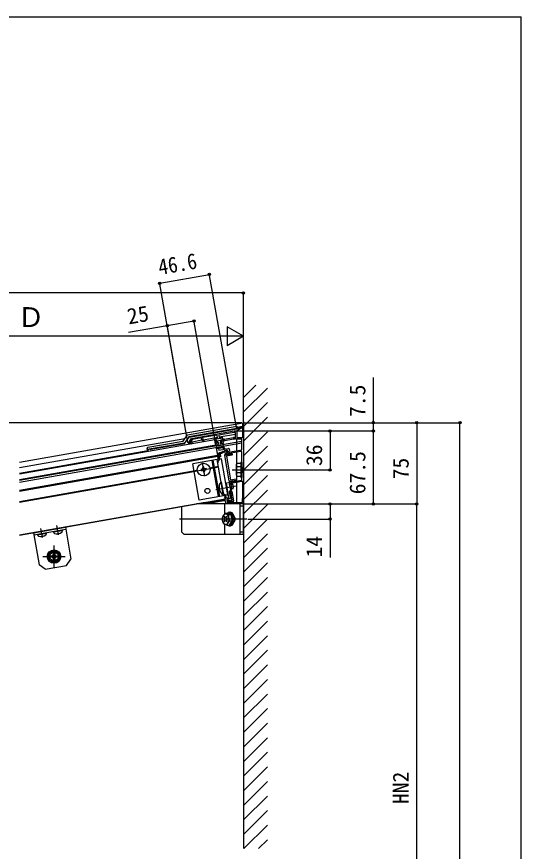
# Model space of a CAD drawing. Units: millimetres, scale not verified. Extents: x -875 to 875, y -1304 to 1297.
# Drawn here: x 409 to 875, y 474 to 1246 of the extents above; entities that cross this region are included whole.
import ezdxf
from ezdxf.enums import TextEntityAlignment as Align

# ---------------------------------------------------------------- set-up
doc = ezdxf.new("R2010")
doc.units = ezdxf.units.MM
doc.header["$LTSCALE"] = 8
for name, color, linetype in [('0-2_YKK_11', 7, 'Continuous'), ('0-3_YKK_12', 2, 'Continuous'), ('0-4_YKK_13', 4, 'Continuous'), ('0-5_YKK_D', 6, 'Continuous'), ('0-6_YKK_ZWAK', 7, 'Continuous'), ('0-7_YSS_K', 3, 'Continuous')]:
    doc.layers.add(name, color=color, linetype=linetype)
doc.styles.add('ＭＳ ゴシック', font='')
doc.styles.get('ＭＳ ゴシック').set_extended_font_data('MS Gothic')

msp = doc.modelspace()

# ---------------------------------------------------------------- linework, layer by layer
at = {"layer": '0-2_YKK_11'}
for points in [[(580.755, 854.909), (581.984, 854.048), (581.41, 853.229), (579.842, 854.327), (579.46, 856.494), (570.998, 855.001), (568.115, 850.885), (567.296, 851.458), (570.416, 855.914)], [(570.416, 855.914), (609.776, 862.855), (612.376, 862.855), (612.376, 856.855), (618.376, 856.855), (618.376, 842.193), (618.376, 816.341), (605.227, 814.023), (606.268, 808.114), (605.214, 806.608), (606.308, 800.404), (602.861, 799.796), (603.433, 796.555), (617.376, 796.555), (617.376, 800.355), (618.376, 800.355), (618.376, 795.355), (602.426, 795.355), (601.914, 798.255), (600.455, 798.255), (584.144, 795.378), (583.918, 796.659), (600.341, 799.555), (601.685, 799.555), (601.31, 801.679), (601.821, 802.409), (602.213, 802.322), (602.456, 800.943), (604.918, 801.377), (603.365, 810.183), (603.451, 810.384), (603.356, 810.926), (603.206, 811.085), (602.556, 814.77), (616.876, 817.295), (616.876, 826.396), (616.996, 826.58), (616.996, 827.129), (616.876, 827.313), (616.876, 842.944)], [(615.702, 843.929), (601.905, 841.496), (601.512, 843.728), (598.015, 842.097), (596.761, 841.876), (597.3, 838.823), (595.822, 838.562), (596.031, 837.381), (595.046, 837.207), (594.664, 839.374), (596.141, 839.634), (595.69, 842.195), (596.456, 842.837), (597.712, 843.059), (600.863, 844.528), (602.34, 844.789), (602.682, 842.852), (616.876, 845.355), (616.876, 855.355), (610.876, 855.355), (610.876, 861.355), (609.907, 861.355), (595.55, 858.823), (595.932, 856.656), (598.64, 857.134), (599.682, 851.225), (597.466, 850.834), (597.293, 851.819), (598.524, 852.036), (597.829, 855.975), (592.905, 855.107), (593.426, 852.153), (594.657, 852.37), (594.831, 851.385), (592.615, 850.994), (591.747, 855.918), (594.455, 856.396), (593.986, 859.055), (580.445, 856.667), (580.755, 854.909)]]:
    msp.add_lwpolyline(points, dxfattribs=at)
msp.add_arc((615.876, 842.944), 1, 360, 99.99998, dxfattribs=at)
at = {"layer": '0-3_YKK_12'}
for p, q in [((411.408, 833.98), (617.875, 870.386)), ((617.876, 866.203), (617.876, 870.38)), ((411.408, 828.909), (564.336, 855.874)), ((591.973, 854.637), (411.408, 822.799)), ((592.841, 849.713), (411.408, 817.722)), ((591.973, 854.637), (592.962, 849.024)), ((411.408, 823.921), (529.984, 844.829)), ((593.275, 847.252), (595.15, 836.616)), ((411.408, 807.06), (594.664, 839.373)), ((582.688, 820.913), (580.5, 833.322)), ((575.739, 826.389), (411.408, 797.413)), ((575.843, 825.798), (411.408, 796.804)), ((575.389, 826.024), (587.798, 828.212)), ((595.329, 829.843), (587.345, 828.435)), ((595.433, 829.252), (587.449, 827.845)), ((607.876, 826.855), (626.446, 826.855)), ((592.935, 808.815), (611.647, 812.115)), ((601.054, 803.133), (601.61, 799.98)), ((411.408, 766.443), (601.61, 799.98)), ((582.917, 796.684), (411.408, 766.443)), ((621.386, 781.352), (559.344, 781.352)), ((432.704, 764.207), (431.211, 772.676)), ((447.476, 766.811), (445.983, 775.281)), ((443.407, 736.449), (443.407, 756.949)), ((433.157, 746.699), (453.657, 746.699))]:
    msp.add_line(p, q, dxfattribs=at)
at = {"layer": '0-4_YKK_13'}
for p, q in [((566.708, 859.262), (612.376, 867.314)), ((617.376, 866.165), (567.871, 857.436)), ((568.06, 857.14), (617.376, 865.836)), ((612.076, 862.855), (618.376, 866.492)), ((612.376, 867.314), (612.376, 866.299)), ((612.376, 866.299), (617.376, 867.181)), ((617.376, 867.181), (617.376, 866.165)), ((617.376, 866.165), (617.376, 865.836)), ((617.376, 865.836), (617.376, 856.855)), ((562.652, 853.47), (566.708, 859.262)), ((567.871, 857.436), (563.815, 851.644)), ((564.004, 851.348), (568.06, 857.14)), ((567.871, 857.436), (568.06, 857.14)), ((594.4, 856.708), (581.424, 854.42)), ((610.876, 859.613), (595.877, 856.968)), ((600.674, 855.275), (609.141, 856.768)), ((609.635, 856.855), (609.141, 856.768)), ((609.374, 856.606), (609.866, 856.693)), ((609.565, 855.523), (609.374, 856.606)), ((609.875, 856.644), (609.866, 856.693)), ((616.566, 853.186), (411.408, 817.011)), ((616.879, 851.413), (411.408, 815.183)), ((563.815, 851.644), (529.507, 845.594)), ((530.143, 847.737), (562.652, 853.47)), ((532.837, 845.852), (564.004, 851.348)), ((563.815, 851.644), (564.004, 851.348)), ((570.968, 852.576), (569.65, 850.695)), ((580.055, 854.178), (570.968, 852.576)), ((593.019, 848.732), (593.019, 849.798)), ((593.267, 850.094), (594.955, 850.392)), ((593.6, 852.894), (593.669, 852.5)), ((599.178, 849.816), (593.744, 848.858)), ((597.586, 853.902), (593.843, 853.242)), ((594.608, 852.361), (594.017, 852.257)), ((594.955, 852.118), (595.199, 850.739)), ((596.925, 852.465), (597.168, 851.086)), ((597.168, 852.813), (597.759, 852.917)), ((599.204, 851.141), (597.516, 850.843)), ((597.933, 853.658), (598.003, 853.264)), ((599.479, 849.691), (599.46, 849.714)), ((599.902, 849.946), (599.538, 850.948)), ((600.018, 854.957), (600.511, 855.043)), ((600.018, 854.957), (600.027, 854.907)), ((600.674, 855.275), (600.18, 855.188)), ((600.201, 853.923), (600.209, 853.873)), ((600.702, 853.96), (600.209, 853.873)), ((600.441, 853.711), (600.934, 853.798)), ((600.702, 853.96), (600.511, 855.043)), ((609.402, 855.291), (600.934, 853.798)), ((609.402, 855.291), (609.895, 855.378)), ((610.057, 855.61), (609.565, 855.523)), ((610.057, 855.61), (610.049, 855.659)), ((612.376, 844.561), (612.376, 855.355)), ((616.879, 851.413), (616.566, 853.186)), ((529.507, 845.594), (529.333, 846.581)), ((529.507, 845.594), (529.897, 845.322)), ((532.839, 845.84), (529.897, 845.322)), ((529.897, 845.322), (530.177, 843.735)), ((533.119, 844.253), (532.837, 845.852)), ((593.275, 847.252), (599.732, 848.391)), ((593.275, 847.252), (594.404, 840.851)), ((599.357, 847.309), (593.448, 846.267)), ((593.504, 848.638), (593.514, 848.665)), ((595.418, 846.615), (595.679, 845.137)), ((595.679, 845.137), (604.542, 846.7)), ((595.69, 842.195), (595.915, 840.914)), ((596.095, 842.774), (597.572, 843.034)), ((597.572, 843.034), (600.724, 844.504)), ((599.357, 847.309), (599.618, 845.832)), ((601.587, 846.179), (599.732, 848.391)), ((603.721, 845.032), (600.724, 844.504)), ((602.368, 841.053), (601.186, 840.845)), ((601.273, 840.353), (607.576, 841.464)), ((605.323, 841.574), (603.353, 841.227)), ((603.586, 843.485), (603.721, 845.032)), ((604.57, 843.659), (603.586, 843.485)), ((605.121, 846.295), (605.381, 844.817)), ((607.489, 841.956), (606.307, 841.748)), ((607.489, 841.956), (607.576, 841.464)), ((607.924, 841.22), (607.837, 841.713)), ((607.924, 841.22), (607.993, 840.827)), ((411.408, 808.075), (594.491, 840.357)), ((589.241, 835.574), (595.145, 802.091)), ((590.226, 835.748), (596.13, 802.264)), ((600.069, 802.959), (594.165, 836.442)), ((595.672, 840.567), (594.983, 840.445)), ((604.009, 803.654), (598.105, 837.137)), ((600.943, 840.498), (601.03, 840.004)), ((605.163, 816.567), (601.03, 840.004)), ((601.273, 840.353), (601.186, 840.845)), ((607.75, 840.479), (602.629, 839.576)), ((602.629, 839.576), (606.518, 817.517)), ((615.876, 833.855), (615.876, 819.855)), ((615.876, 833.855), (616.876, 833.855)), ((616.876, 833.855), (616.876, 819.855)), ((577.419, 798.965), (571.515, 832.449)), ((583.158, 826.886), (584.142, 827.059)), ((611.876, 831.855), (612.309, 832.605)), ((611.876, 821.855), (611.876, 831.855)), ((615.876, 832.605), (612.307, 832.605)), ((615.876, 829.741), (612.323, 829.741)), ((615.876, 832.605), (615.876, 821.105)), ((616.876, 829.455), (617.376, 829.455)), ((617.376, 829.455), (617.376, 824.255)), ((606.518, 817.517), (611.639, 818.419)), ((611.876, 821.855), (612.309, 821.105)), ((611.987, 818.176), (612.056, 817.783)), ((612.307, 821.105), (615.876, 821.105)), ((615.876, 823.968), (612.323, 823.968)), ((615.876, 819.855), (616.876, 819.855)), ((616.876, 824.255), (617.376, 824.255)), ((597.327, 815.581), (597.828, 815.669)), ((597.828, 815.669), (599.877, 804.048)), ((602.358, 813.015), (602.85, 813.102)), ((602.472, 812.371), (602.964, 812.458)), ((605.163, 816.567), (605.25, 816.074)), ((605.426, 812.892), (608.075, 813.359)), ((605.51, 816.323), (611.813, 817.435)), ((605.597, 815.831), (605.51, 816.323)), ((605.597, 815.831), (606.779, 816.039)), ((608.406, 813.269), (606.593, 813.762)), ((607.764, 816.213), (609.733, 816.56)), ((608.406, 813.269), (608.996, 809.921)), ((610.718, 816.734), (611.9, 816.942)), ((611.813, 817.435), (611.9, 816.942)), ((612.143, 817.29), (612.056, 817.783)), ((612.376, 796.555), (612.376, 815.283)), ((617.376, 816.165), (617.376, 796.855)), ((603.113, 808.736), (603.605, 808.823)), ((603.226, 808.091), (603.719, 808.178)), ((606.067, 809.257), (608.716, 809.724)), ((606.181, 808.612), (607.461, 808.838)), ((606.192, 806.696), (606.685, 806.782)), ((606.192, 806.696), (606.922, 802.559)), ((606.929, 807.13), (606.436, 807.043)), ((608.074, 798.903), (606.685, 806.782)), ((606.929, 807.13), (607.322, 807.199)), ((608.996, 809.921), (607.461, 808.838)), ((607.67, 806.956), (609.204, 798.256)), ((601.292, 786.831), (601.292, 795.355)), ((604.131, 798.669), (604.639, 798.669)), ((604.131, 798.669), (604.131, 798.669)), ((604.135, 798.646), (604.131, 798.669)), ((604.325, 797.569), (604.309, 797.661)), ((604.745, 798.068), (604.325, 797.568)), ((604.325, 797.568), (604.325, 797.569)), ((604.836, 798.903), (604.328, 798.903)), ((604.522, 797.403), (604.941, 797.903)), ((604.522, 797.403), (604.522, 797.403)), ((604.745, 798.068), (604.639, 798.669)), ((604.836, 798.903), (608.074, 798.903)), ((604.941, 797.903), (608.909, 797.903)), ((607.095, 801.575), (607.566, 798.903)), ((608.909, 797.903), (608.997, 797.403)), ((609.292, 797.755), (609.204, 798.256)), ((615.376, 767.355), (615.376, 795.355)), ((561.334, 769.355), (561.334, 792.879)), ((605.144, 787.605), (606.451, 787.605)), ((618.376, 793.355), (615.376, 793.355)), ((600.845, 784.02), (600.339, 783.143)), ((600.339, 783.143), (600.866, 782.231)), ((600.866, 780.478), (600.339, 779.566)), ((600.339, 779.566), (600.845, 778.689)), ((601.372, 783.108), (600.845, 784.02)), ((600.845, 778.689), (601.372, 779.601)), ((604.6, 785.437), (601.38, 786.931)), ((601.38, 786.931), (603.873, 786.931)), ((602.911, 784.02), (602.384, 783.108)), ((602.384, 779.601), (602.911, 778.689)), ((602.891, 782.231), (603.417, 783.143)), ((603.417, 779.566), (602.891, 780.478)), ((603.417, 783.143), (602.911, 784.02)), ((602.911, 778.689), (603.417, 779.566)), ((603.106, 775.778), (605.463, 779.86)), ((607.093, 785.437), (603.873, 786.931)), ((605.463, 779.86), (604.6, 785.437)), ((604.6, 785.437), (607.093, 785.437)), ((605.463, 779.86), (607.956, 779.86)), ((605.599, 775.778), (607.956, 779.86)), ((605.599, 775.778), (607.956, 779.86)), ((607.956, 779.86), (607.093, 785.437)), ((424.294, 768.715), (453.838, 773.924)), ((424.641, 766.745), (454.185, 771.954)), ((453.838, 773.924), (459.047, 744.38)), ((601.292, 767.355), (601.292, 776.446)), ((603.106, 775.778), (605.599, 775.778)), ((605.144, 775.105), (606.451, 775.105)), ((424.294, 768.715), (429.503, 739.17)), ((428.174, 767.368), (435.879, 768.727)), ((428.174, 766.86), (436.053, 768.25)), ((428.174, 766.86), (428.174, 767.368)), ((428.174, 766.86), (428.453, 766.095)), ((436.053, 768.25), (435.879, 768.727)), ((436.053, 768.25), (436.053, 767.435)), ((442.947, 769.973), (450.651, 771.331)), ((442.947, 769.465), (450.825, 770.854)), ((442.947, 769.465), (442.947, 769.973)), ((442.947, 769.465), (443.225, 768.699)), ((450.825, 770.854), (450.651, 771.331)), ((450.825, 770.854), (450.825, 770.039)), ((561.334, 769.355), (563.334, 767.355)), ((563.334, 767.355), (618.376, 767.355)), ((618.376, 769.355), (615.376, 769.355)), ((441.547, 746.079), (440.307, 746.079)), ((445.267, 747.319), (446.507, 747.319)), ((454.991, 738.588), (459.047, 744.38)), ((435.295, 735.115), (429.503, 739.17)), ((435.295, 735.115), (454.991, 738.588))]:
    msp.add_line(p, q, dxfattribs=at)
for points in [[(612.376, 816.502), (612.376, 821.105), (612.376, 832.605), (612.376, 843.343)], [(598.105, 837.137), (594.165, 836.442), (571.515, 832.449)], [(580.03, 827.35), (579.045, 827.176), (579.218, 826.191), (580.203, 826.365)], [(581.826, 828.682), (581.652, 829.667), (580.667, 829.493), (580.841, 828.508)], [(581.362, 825.554), (581.535, 824.569), (582.52, 824.743), (582.346, 825.727)], [(584.142, 827.059), (583.969, 828.044), (582.984, 827.871)], [(597.327, 815.581), (599.376, 803.96), (599.877, 804.048)], [(605.312, 813.536), (606.593, 813.762), (607.461, 808.838)], [(604.009, 803.654), (600.069, 802.959), (577.419, 798.965)], [(618.376, 767.355), (618.376, 795.355), (575.376, 795.355)], [(604.522, 797.403), (608.997, 797.403), (608.997, 797.403)], [(601.38, 786.931), (599.837, 784.89), (599.023, 782.849)], [(603.106, 775.778), (601.131, 776.525), (599.886, 777.272), (599.09, 780.06), (599.023, 782.849)], [(601.38, 786.931), (602.625, 786.184), (604.6, 785.437), (604.667, 782.649), (605.463, 779.86), (603.919, 777.819), (603.106, 775.778)], [(442.787, 748.559), (442.787, 749.799), (444.027, 749.799), (444.027, 748.559)], [(440.307, 746.079), (440.307, 747.319), (441.547, 747.319)], [(444.027, 744.839), (444.027, 743.599), (442.787, 743.599), (442.787, 744.839)], [(446.507, 747.319), (446.507, 746.079), (445.267, 746.079)]]:
    msp.add_lwpolyline(points, dxfattribs=at)
msp.add_lwpolyline([(443.407, 752.473), (448.407, 749.586), (448.407, 743.812), (443.407, 740.926), (438.407, 743.812), (438.407, 749.586)], close=True, dxfattribs=at)
for centre, radius in [((581.594, 827.118), 5.9), ((585.067, 807.422), 2.3), ((443.407, 746.699), 6.25), ((443.407, 746.699), 5), ((443.407, 746.699), 4.05)]:
    msp.add_circle(centre, radius, dxfattribs=at)
for centre, radius, start, end in [((609.669, 856.658), 0.2, 10, 100), ((609.962, 856.151), 0.5, 280, 100), ((593.319, 849.798), 0.3, 100, 180), ((593.796, 848.562), 0.3, 100, 160), ((593.895, 852.946), 0.3, 100, 190), ((593.965, 852.552), 0.3, 190, 280), ((594.66, 852.066), 0.3, 10, 100), ((594.903, 850.687), 0.3, 280, 10), ((597.22, 852.517), 0.3, 100, 190), ((597.464, 851.138), 0.3, 190, 280), ((597.638, 853.606), 0.3, 10, 100), ((597.707, 853.212), 0.3, 280, 10), ((599.231, 849.521), 0.3, 40, 100), ((599.256, 850.845), 0.3, 20, 100), ((599.67, 849.852), 0.25, 220, 22.042), ((600.114, 854.415), 0.5, 100, 280), ((600.215, 854.991), 0.2, 100, 190), ((600.406, 853.908), 0.2, 190, 280), ((609.86, 855.575), 0.2, 280, 10), ((593.269, 848.723), 0.25, 177.958, 340), ((596.182, 842.281), 0.5, 100, 190), ((602.861, 841.14), 0.5, 10, 190), ((604.629, 846.208), 0.5, 10, 100), ((604.397, 844.644), 1, 280, 10), ((605.815, 841.661), 0.5, 10, 190), ((607.541, 841.661), 0.3, 10, 100), ((594.896, 840.938), 0.5, 190, 280), ((595.62, 840.862), 0.3, 280, 10), ((601.239, 840.55), 0.3, 100, 190), ((607.698, 840.775), 0.3, 280, 10), ((579.856, 828.335), 1, 280, 10), ((580.377, 825.38), 1, 10, 100), ((582.81, 828.855), 1, 190, 280), ((583.331, 825.901), 1, 100, 190), ((614.432, 831.185), 2.556, 146.25178, 214.38425), ((621.429, 826.855), 9.553, 162.41205, 197.58795), ((611.691, 818.124), 0.3, 10, 100), ((614.432, 822.524), 2.556, 145.61575, 213.74822), ((604.006, 810.767), 8.232, 144.2189, 235.7811), ((605.545, 816.126), 0.3, 190, 280), ((607.271, 816.126), 0.5, 190, 10), ((610.226, 816.647), 0.5, 190, 10), ((611.848, 817.238), 0.3, 280, 10), ((606.488, 806.748), 0.3, 100, 190), ((607.009, 802.067), 0.5, 100, 280), ((607.374, 806.904), 0.3, 10, 100), ((604.222, 798.153), 0.5, 100, 280), ((604.328, 798.703), 0.2, 90, 189.97762), ((604.522, 797.603), 0.2, 190.10648, 269.89352), ((608.997, 797.703), 0.3, 270.02238, 10), ((429.299, 766.402), 0.9, 200, 247.94412), ((431.402, 771.593), 6.5, 247.94412, 312.05588), ((435.153, 767.435), 0.9, 312.05588, 360), ((444.071, 769.007), 0.9, 200, 247.94412), ((446.174, 774.197), 6.5, 247.94412, 312.05588), ((449.925, 770.039), 0.9, 312.05588, 360), ((441.547, 748.559), 1.24, 270, 0), ((445.267, 748.559), 1.24, 180, 270), ((441.547, 744.839), 1.24, 0, 90), ((445.267, 744.839), 1.24, 90, 180)]:
    msp.add_arc(centre, radius, start, end, dxfattribs=at)
for centre, major_axis, ratio, start_param, end_param in [((609.176, 856.571), (0.198, 0.035), 0.995037, 0, 1.5707963), ((600.709, 855.078), (-0.198, -0.035), 0.995037, 4.712389, 6.2831853), ((600.9, 853.995), (0.198, 0.035), 0.995037, 3.1415927, 4.712389), ((609.367, 855.488), (0.198, 0.035), 0.995037, 4.712389, 6.2831853), ((530.321, 846.751), (-0.822, 0.576), 0.99628, 5.4996506, 7.06672), ((607.628, 841.168), (0.052, -0.296), 0.997785, 1.5707963, 3.1415927), ((598.626, 834.183), (-3.939, -0.695), 0.75, 4.712389, 6.2831853), ((601.325, 840.057), (0.052, -0.296), 0.997785, 3.1415927, 4.712389), ((605.458, 816.619), (0.052, -0.296), 0.997785, 4.712389, 6.2831853), ((611.761, 817.731), (-0.052, 0.296), 0.997785, 3.1415927, 4.712389), ((603.488, 806.608), (-3.939, -0.695), 0.75, 0, 1.5707963), ((606.981, 806.835), (0.296, 0.052), 0.997785, 1.5707963, 3.1415927), ((604.836, 798.703), (-0.2, 0), 0.997717, 4.712389, 6.4573277), ((604.942, 798.104), (0.129, 0.154), 0.996235, 2.445318, 3.8378673), ((608.908, 798.204), (-0.052, 0.296), 0.997717, 2.9674503, 4.712389), ((605.144, 781.355), (0, 6.25), 0.57735, 6.2831853, 6.7516024), ((605.144, 781.355), (0, 6.25), 0.57735, 3.1415927, 6.2831853), ((606.451, 781.355), (0, 6.25), 0.57735, 3.1415927, 6.2831853), ((600.36, 781.355), (0, 1.24), 0.57735, 3.9269908, 5.4977871), ((601.878, 783.985), (0, 1.24), 0.57735, 2.3561945, 3.9269908), ((601.878, 778.724), (0, 1.24), 0.57735, 5.4977871, 7.0685835), ((603.397, 781.355), (0, 1.24), 0.57735, 0.7853982, 2.3561945), ((608.9, 781.355), (0, 3), 0.57735, 3.6352614, 5.7895166), ((608.334, 781.355), (0, -3.25), 0.707107, 0.6578624, 2.4837303), ((605.144, 781.355), (0, 6.25), 0.57735, 2.6731756, 3.1415927)]:
    msp.add_ellipse(centre, major_axis=major_axis, ratio=ratio, start_param=start_param, end_param=end_param, dxfattribs=at)
msp.add_ellipse((601.878, 781.355), major_axis=(0, 5), ratio=0.57735, dxfattribs=at)
at = {"layer": '0-5_YKK_D'}
for p, q in [((541.057, 999.422), (586.949, 1007.514)), ((612.202, 864.298), (586.776, 1008.499)), ((567.04, 852.07), (540.884, 1000.407)), ((618.376, 990.386), (123.938, 990.386)), ((618.376, 857.555), (618.376, 991.386)), ((591.799, 855.622), (572.45, 965.356)), ((567.04, 852.07), (547.83, 961.015)), ((618.376, 950.386), (603.221, 959.136)), ((603.221, 959.136), (603.221, 941.636)), ((600.876, 950.386), (246.938, 950.386)), ((618.376, 950.386), (588.065, 950.386)), ((618.376, 950.386), (603.221, 941.636)), ((618.376, 857.555), (618.376, 951.386)), ((616.875, 870.386), (2.938, 870.386)), ((618.875, 870.386), (819.376, 870.386)), ((618.876, 870.38), (739.376, 870.38)), ((618.876, 870.38), (779.376, 870.38)), ((778.376, 870.38), (778.376, 795.355)), ((818.376, 0.8), (818.376, 870.386)), ((613.076, 862.855), (739.376, 862.855)), ((613.076, 862.855), (699.376, 862.855)), ((613.076, 862.855), (739.376, 862.855)), ((698.376, 862.855), (698.376, 826.855)), ((738.376, 795.355), (738.376, 862.855)), ((617.876, 826.855), (699.376, 826.855)), ((619.076, 795.355), (739.376, 795.355)), ((619.076, 795.355), (779.376, 795.355)), ((619.376, 795.355), (699.376, 795.355)), ((619.376, 795.355), (779.376, 795.355)), ((778.376, 292.8), (778.376, 795.355)), ((622.376, 781.355), (699.376, 781.355))]:
    msp.add_line(p, q, dxfattribs=at)
for points in [[(572.624, 964.371), (548.003, 960.03), (512.121, 953.703)], [(738.376, 862.855), (738.376, 870.38), (738.376, 912.271)], [(698.376, 795.355), (698.376, 781.355), (698.376, 745.941)]]:
    msp.add_lwpolyline(points, dxfattribs=at)
for centre in [(586.949, 1007.514), (541.057, 999.422), (618.376, 990.386), (572.624, 964.371), (548.003, 960.03), (738.376, 870.38), (778.376, 870.38), (818.376, 870.386), (698.376, 862.855), (738.376, 862.855), (738.376, 862.855), (698.376, 826.855), (698.376, 795.355), (738.376, 795.355), (778.376, 795.355), (778.376, 795.355), (698.376, 781.355)]:
    msp.add_circle(centre, 1.075, dxfattribs=at)
at = {"layer": '0-6_YKK_ZWAK'}
msp.add_line((-875, 1245.8), (875, 1245.8), dxfattribs=at)
msp.add_lwpolyline([(-875, -1304.2), (875, -1304.2), (875, 1245.8)], dxfattribs=at)
at = {"layer": '0-7_YSS_K'}
for p, q in [((618.376, 893.828), (629.746, 905.198)), ((618.376, 880.358), (640.515, 902.497)), ((618.376, 866.888), (640.515, 889.027)), ((618.376, 853.417), (640.515, 875.557)), ((618.376, 871.507), (618.376, 476.712)), ((618.376, 839.947), (640.515, 862.086)), ((618.376, 826.477), (640.515, 848.616)), ((618.376, 813.006), (640.515, 835.145)), ((618.376, 799.536), (640.515, 821.675)), ((618.376, 786.065), (640.515, 808.205)), ((618.376, 772.595), (640.515, 794.734)), ((618.376, 759.125), (640.515, 781.264)), ((618.376, 745.654), (640.515, 767.793)), ((618.376, 732.184), (640.515, 754.323)), ((618.376, 718.713), (640.515, 740.853)), ((618.376, 705.243), (640.515, 727.382)), ((618.376, 691.773), (640.515, 713.912)), ((618.376, 678.302), (640.515, 700.442)), ((618.376, 664.832), (640.515, 686.971)), ((618.376, 651.362), (640.515, 673.501)), ((618.376, 637.891), (640.515, 660.03)), ((618.376, 624.421), (640.515, 646.56)), ((618.376, 610.95), (640.515, 633.09)), ((618.376, 597.48), (640.515, 619.619)), ((618.376, 584.01), (640.515, 606.149)), ((618.376, 570.539), (640.515, 592.678)), ((618.376, 557.069), (640.515, 579.208)), ((618.376, 543.598), (640.515, 565.738)), ((618.376, 530.128), (640.515, 552.267)), ((618.376, 516.658), (640.515, 538.797)), ((618.376, 503.187), (640.515, 525.327)), ((618.376, 489.717), (640.515, 511.856)), ((618.842, 476.712), (640.515, 498.386)), ((632.312, 476.712), (640.515, 484.915))]:
    msp.add_line(p, q, dxfattribs=at)

# ---------------------------------------------------------------- texts
at = {"layer": '0-5_YKK_D', "style": 'ＭＳ ゴシック', "width": 0.9}
msp.add_text('46.6', height=14.66, rotation=10, dxfattribs=at).set_placement((541.778, 1002.595), align=Align.BOTTOM_LEFT)
at = {"layer": '0-5_YKK_D', "style": 'ＭＳ ゴシック'}
msp.add_text('Ｄ', height=18.33, dxfattribs=at).set_placement((409.56, 953.386), align=Align.BOTTOM_LEFT)
for s, rotation, p in [('25', 10, (513.099, 956.921)), ('7.5', 90, (735.376, 875.748)), ('36', 90, (695.376, 830.366)), ('67.5', 90, (735.376, 804.275)), ('75', 90, (775.376, 818.094)), ('14', 90, (695.376, 745.873)), ('HN2', 90, (775.376, 517.884))]:
    msp.add_text(s, height=14.66, rotation=rotation, dxfattribs=at).set_placement(p, align=Align.BOTTOM_LEFT)

doc.saveas('drawing.dxf')
